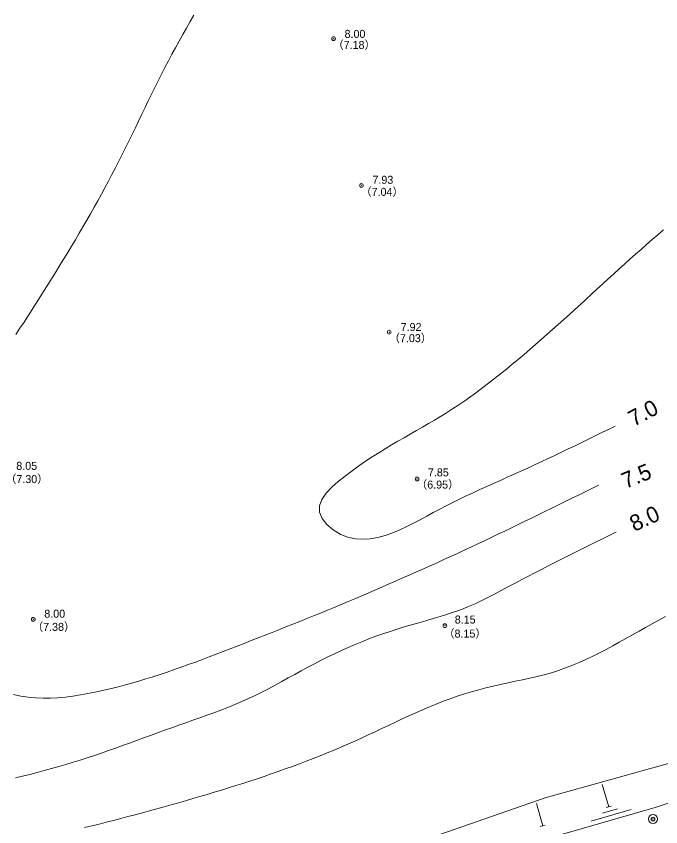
# Model space of a CAD drawing. Units: millimetres, scale not verified. Extents: x 56189 to 355068, y 31537 to 257017.
# Drawn here: x 201993 to 245157, y 75498 to 129758 of the extents above; entities that cross this region are included whole.
import ezdxf
from ezdxf.enums import TextEntityAlignment as Align

# ---------------------------------------------------------------- set-up
doc = ezdxf.new("R2010")
doc.units = ezdxf.units.MM
doc.header["$LTSCALE"] = 500
doc.header["$PDMODE"] = 32
doc.header["$PDSIZE"] = 250
doc.layers.add('0平面図-0通り芯', color=3, linetype='Continuous', lineweight=13)
doc.styles.add('MS-ゴシック-5.0-1.0', font='')
doc.styles.get('MS-ゴシック-5.0-1.0').set_extended_font_data('MS-ゴシック-5.0-1.0')

msp = doc.modelspace()

# ---------------------------------------------------------------- linework, layer by layer
at = {"layer": '0平面図-0通り芯'}
for p, q in [((213638.7, 129396), (213886.3, 129830.5)), ((213392.3, 128961), (213638.7, 129396)), ((213147.3, 128525.3), (213392.3, 128961)), ((212663.1, 127651), (212904.1, 128088.7)), ((212904.1, 128088.7), (213147.3, 128525.3)), ((212424.5, 127212.1), (212663.1, 127651)), ((212188.7, 126771.6), (212424.5, 127212.1)), ((211956, 126329.6), (212188.7, 126771.6)), ((211501.2, 125440), (211726.8, 125885.7)), ((211726.8, 125885.7), (211956, 126329.6)), ((211278.6, 124992.6), (211501.2, 125440)), ((211058.5, 124543.8), (211278.6, 124992.6)), ((210840.3, 124094), (211058.5, 124543.8)), ((210623.5, 123643.4), (210840.3, 124094)), ((210191.5, 122741.2), (210407.4, 123192.4)), ((210407.4, 123192.4), (210623.5, 123643.4)), ((209975.3, 122290.2), (210191.5, 122741.2)), ((209758, 121839.7), (209975.3, 122290.2)), ((209539.2, 121389.9), (209758, 121839.7)), ((209318.3, 120941.2), (209539.2, 121389.9)), ((208868.1, 120047.9), (209094.6, 120493.8)), ((209094.6, 120493.8), (209318.3, 120941.2)), ((208638.7, 119603.4), (208868.1, 120047.9)), ((208406.6, 119160.3), (208638.7, 119603.4)), ((208171.8, 118718.6), (208406.6, 119160.3)), ((207934.5, 118278.2), (208171.8, 118718.6)), ((207452.6, 117401.4), (207694.7, 117839.2)), ((207694.7, 117839.2), (207934.5, 118278.2)), ((207208.2, 116964.9), (207452.6, 117401.4)), ((206961.6, 116529.5), (207208.2, 116964.9)), ((206712.9, 116095.4), (206961.6, 116529.5)), ((206209.6, 115230.4), (206462.2, 115662.4)), ((206462.2, 115662.4), (206712.9, 116095.4)), ((205955.2, 114799.6), (206209.6, 115230.4)), ((244581.5, 114802.2), (244958.7, 115126.6)), ((244958.7, 115126.6), (245338, 115448.9)), ((205699.1, 114369.8), (205955.2, 114799.6)), ((244206.2, 114476), (244581.5, 114802.2)), ((205441.3, 113941), (205699.1, 114369.8)), ((243460.6, 113818.5), (243832.7, 114148)), ((243832.7, 114148), (244206.2, 114476)), ((204921.4, 113086.3), (205182.1, 113513.2)), ((205182.1, 113513.2), (205441.3, 113941)), ((242720.1, 113155.1), (243089.9, 113487.4)), ((243089.9, 113487.4), (243460.6, 113818.5)), ((204659.3, 112660.3), (204921.4, 113086.3)), ((242351.2, 112821.6), (242720.1, 113155.1)), ((204396, 112235.2), (204659.3, 112660.3)), ((241615.1, 112151.7), (241983, 112487.1)), ((241983, 112487.1), (242351.2, 112821.6)), ((203866, 111387.5), (204131.5, 111811)), ((204131.5, 111811), (204396, 112235.2)), ((240879.8, 111478.9), (241247.5, 111815.6)), ((241247.5, 111815.6), (241615.1, 112151.7)), ((203599.5, 110964.8), (203866, 111387.5)), ((240511.8, 111141.8), (240879.8, 111478.9)), ((203331.7, 110543.1), (203599.5, 110964.8)), ((239774.2, 110466.9), (240143.3, 110804.4)), ((240143.3, 110804.4), (240511.8, 111141.8)), ((203062.2, 110122.5), (203331.7, 110543.1)), ((239404.1, 110129.3), (239774.2, 110466.9)), ((202516.1, 109285.8), (202790.5, 109703.3)), ((202790.5, 109703.3), (203062.2, 110122.5)), ((238660.4, 109454.8), (239033, 109791.9)), ((239033, 109791.9), (239404.1, 110129.3)), ((202238.6, 108870.3), (202516.1, 109285.8)), ((237910.4, 108782), (238286.3, 109118.1)), ((238286.3, 109118.1), (238660.4, 109454.8)), ((201957.4, 108456.9), (202238.6, 108870.3)), ((237532.5, 108446.7), (237910.4, 108782)), ((236769.8, 107778.7), (237152.4, 108112.2)), ((237152.4, 108112.2), (237532.5, 108446.7)), ((235997, 107115.9), (236384.6, 107446.5)), ((236384.6, 107446.5), (236769.8, 107778.7)), ((235607.1, 106787.7), (235997, 107115.9)), ((234821.1, 106139.9), (235215, 106462.1)), ((235215, 106462.1), (235607.1, 106787.7)), ((234028.1, 105507.6), (234425.4, 105821.6)), ((234425.4, 105821.6), (234821.1, 106139.9)), ((233629.4, 105198.5), (234028.1, 105507.6)), ((232828.7, 104597.3), (233229.6, 104894.9)), ((233229.6, 104894.9), (233629.4, 105198.5)), ((232024.7, 104022.1), (232427, 104306.2)), ((232427, 104306.2), (232828.7, 104597.3)), ((231218.8, 103477.3), (231621.9, 103745.6)), ((231621.9, 103745.6), (232024.7, 104022.1)), ((230412.4, 102966.7), (230815.6, 103217.6)), ((230815.6, 103217.6), (231218.8, 103477.3)), ((229604.2, 102484.9), (230008.8, 102723.1)), ((230008.8, 102723.1), (230412.4, 102966.7)), ((228379.5, 101782.3), (228790, 102016.4)), ((228790, 102016.4), (229198.1, 102250)), ((229198.1, 102250), (229604.2, 102484.9)), ((241657, 102101.9), (241208.8, 101882.5)), ((242105.3, 102321.4), (241657, 102101.9)), ((227548.6, 101304.6), (227965.8, 101545.7)), ((227965.8, 101545.7), (228379.5, 101782.3)), ((240760.2, 101663.3), (240311.5, 101444.5)), ((241208.8, 101882.5), (240760.2, 101663.3)), ((226701.4, 100801), (227127.3, 101057)), ((227127.3, 101057), (227548.6, 101304.6)), ((239412.9, 101008.5), (238962.8, 100791.6)), ((239862.4, 101226.2), (239412.9, 101008.5)), ((240311.5, 101444.5), (239862.4, 101226.2)), ((225833.6, 100255.8), (226270.3, 100534.6)), ((226270.3, 100534.6), (226701.4, 100801)), ((238512.1, 100575.5), (238060.8, 100360.3)), ((238962.8, 100791.6), (238512.1, 100575.5)), ((224941.1, 99653.4), (225390.7, 99962.8)), ((225390.7, 99962.8), (225833.6, 100255.8)), ((237155.6, 99933.4), (236701.6, 99721.9)), ((237608.6, 100146.2), (237155.6, 99933.4)), ((238060.8, 100360.3), (237608.6, 100146.2)), ((224019.6, 98978.1), (224484.2, 99325.9)), ((224484.2, 99325.9), (224941.1, 99653.4)), ((235790.5, 99303.3), (235333.1, 99096.5)), ((236246.6, 99511.8), (235790.5, 99303.3)), ((236701.6, 99721.9), (236246.6, 99511.8)), ((223554.5, 98609.3), (224019.6, 98978.1)), ((234874.8, 98891.1), (234415.9, 98686.5)), ((235333.1, 99096.5), (234874.8, 98891.1)), ((222742.2, 97820), (223117.8, 98222.2)), ((223117.8, 98222.2), (223554.5, 98609.3)), ((233498.7, 98276.8), (233041.6, 98070.3)), ((233957, 98482), (233498.7, 98276.8)), ((234415.9, 98686.5), (233957, 98482)), ((240991.1, 98371.1), (240542.8, 98149.6)), ((222460.3, 97405.7), (222742.2, 97820)), ((232586.1, 97861.8), (232132.8, 97650.5)), ((233041.6, 98070.3), (232586.1, 97861.8)), ((239646.2, 97707), (239197.7, 97485.9)), ((240094.5, 97928.3), (239646.2, 97707)), ((240542.8, 98149.6), (240094.5, 97928.3)), ((222305, 96982.6), (222460.3, 97405.7)), ((231235, 97216.8), (230791.5, 96993)), ((231682.2, 97435.7), (231235, 97216.8)), ((232132.8, 97650.5), (231682.2, 97435.7)), ((238749.2, 97264.9), (238300.5, 97044.3)), ((239197.7, 97485.9), (238749.2, 97264.9)), ((222308.7, 96553.9), (222305, 96982.6)), ((230352.5, 96763.7), (229917.8, 96528.6)), ((230791.5, 96993), (230352.5, 96763.7)), ((237402.6, 96604.1), (236953.4, 96384.6)), ((237851.6, 96824), (237402.6, 96604.1)), ((238300.5, 97044.3), (237851.6, 96824)), ((222486.5, 96127.6), (222308.7, 96553.9)), ((222804.4, 95725.1), (222486.5, 96127.6)), ((229048.7, 96052.1), (228606.3, 95817.9)), ((229484.5, 96290.2), (229048.7, 96052.1)), ((229917.8, 96528.6), (229484.5, 96290.2)), ((236503.9, 96165.5), (236054.2, 95947.1)), ((236953.4, 96384.6), (236503.9, 96165.5)), ((223220.1, 95370.2), (222804.4, 95725.1)), ((228153.3, 95591.1), (227685.8, 95375.4)), ((228606.3, 95817.9), (228153.3, 95591.1)), ((235153.8, 95511.9), (234703.1, 95295.4)), ((235604.1, 95729.2), (235153.8, 95511.9)), ((236054.2, 95947.1), (235604.1, 95729.2)), ((223691.4, 95086.4), (223220.1, 95370.2)), ((224182.4, 94891.9), (223691.4, 95086.4)), ((226708.5, 95005.4), (226205.6, 94870.4)), ((227203.1, 95176.9), (226708.5, 95005.4)), ((227685.8, 95375.4), (227203.1, 95176.9)), ((234252, 95079.6), (233800.5, 94864.6)), ((234703.1, 95295.4), (234252, 95079.6)), ((241198.1, 94746), (241646, 94967.1)), ((241646, 94967.1), (242094, 95188)), ((242094, 95188), (242172.4, 95226.8)), ((224682.9, 94782.9), (224182.4, 94891.9)), ((225189.2, 94749.4), (224682.9, 94782.9)), ((225698, 94781.9), (225189.2, 94749.4)), ((226205.6, 94870.4), (225698, 94781.9)), ((232896.3, 94437.3), (232443.5, 94225)), ((233348.6, 94650.5), (232896.3, 94437.3)), ((233800.5, 94864.6), (233348.6, 94650.5)), ((240302.7, 94303.1), (240750.3, 94524.7)), ((240750.3, 94524.7), (241198.1, 94746)), ((231990.4, 94013.5), (231536.7, 93803)), ((232443.5, 94225), (231990.4, 94013.5)), ((239408, 93858.2), (239855.2, 94080.9)), ((239855.2, 94080.9), (240302.7, 94303.1)), ((230628.1, 93384.9), (230173.2, 93177.2)), ((231082.6, 93593.5), (230628.1, 93384.9)), ((231536.7, 93803), (231082.6, 93593.5)), ((238068, 93185.4), (238514.3, 93410.6)), ((238514.3, 93410.6), (238961, 93634.8)), ((238961, 93634.8), (239408, 93858.2)), ((229717.8, 92970.5), (229262, 92764.9)), ((230173.2, 93177.2), (229717.8, 92970.5)), ((237176.5, 92731.9), (237622, 92959.2)), ((237622, 92959.2), (238068, 93185.4)), ((228349, 92356.6), (227891.8, 92153.9)), ((228805.7, 92560.2), (228349, 92356.6)), ((229262, 92764.9), (228805.7, 92560.2)), ((235843, 92041.9), (236286.9, 92273.3)), ((236286.9, 92273.3), (236731.5, 92503.3)), ((236731.5, 92503.3), (237176.5, 92731.9)), ((226976.1, 91751.8), (226517.6, 91552.4)), ((227434.2, 91952.4), (226976.1, 91751.8)), ((227891.8, 92153.9), (227434.2, 91952.4)), ((234957, 91574), (235399.6, 91808.8)), ((235399.6, 91808.8), (235843, 92041.9)), ((225599.2, 91156.8), (225139.3, 90960.6)), ((226058.6, 91354), (225599.2, 91156.8)), ((226517.6, 91552.4), (226058.6, 91354)), ((234072.3, 91102.2), (234514.8, 91337.7)), ((234514.8, 91337.7), (234957, 91574)), ((224678.9, 90765.6), (224218.1, 90571.8)), ((225139.3, 90960.6), (224678.9, 90765.6)), ((232729.9, 90433.4), (233181.2, 90646.8)), ((233181.2, 90646.8), (233628.2, 90870.8)), ((233628.2, 90870.8), (234072.3, 91102.2)), ((223295.1, 90187.5), (222833, 89996.9)), ((223756.8, 90379.1), (223295.1, 90187.5)), ((224218.1, 90571.8), (223756.8, 90379.1)), ((231809.9, 90050.4), (232273, 90234)), ((232273, 90234), (232729.9, 90433.4)), ((221907.4, 89618.9), (221444, 89431.3)), ((222370.4, 89807.4), (221907.4, 89618.9)), ((222833, 89996.9), (222370.4, 89807.4)), ((229910.9, 89431.7), (230390.8, 89573.9)), ((230390.8, 89573.9), (230867.8, 89722.8)), ((230867.8, 89722.8), (231341.2, 89880.8)), ((231341.2, 89880.8), (231809.9, 90050.4)), ((245019.5, 89330.1), (245461.6, 89572.2)), ((220516.2, 89058.7), (220051.8, 88873.5)), ((220980.3, 89244.6), (220516.2, 89058.7)), ((221444, 89431.3), (220980.3, 89244.6)), ((227982.5, 88879.7), (228464.1, 89020.1)), ((228464.1, 89020.1), (228946.6, 89157.2)), ((228946.6, 89157.2), (229429.2, 89293.6)), ((229429.2, 89293.6), (229910.9, 89431.7)), ((244138.7, 88837), (244578.7, 89084.7)), ((244578.7, 89084.7), (245019.5, 89330.1)), ((219122, 88505.4), (218656.7, 88322.2)), ((219587.1, 88689.1), (219122, 88505.4)), ((220051.8, 88873.5), (219587.1, 88689.1)), ((226552, 88418.2), (227026, 88579.9)), ((227026, 88579.9), (227502.9, 88733.6)), ((227502.9, 88733.6), (227982.5, 88879.7)), ((243259.6, 88339.9), (243699.2, 88588.3)), ((243699.2, 88588.3), (244138.7, 88837)), ((217725.3, 87957.6), (217259.2, 87776)), ((218191.1, 88139.7), (217725.3, 87957.6)), ((218656.7, 88322.2), (218191.1, 88139.7)), ((225147.1, 87887.8), (225612.6, 88071.9)), ((225612.6, 88071.9), (226080.9, 88248.8)), ((226080.9, 88248.8), (226552, 88418.2)), ((242378.9, 87848.3), (242819.6, 88092.8)), ((242819.6, 88092.8), (243259.6, 88339.9)), ((216326.4, 87414.1), (215859.6, 87233.7)), ((216792.9, 87594.9), (216326.4, 87414.1)), ((217259.2, 87776), (216792.9, 87594.9)), ((223767.9, 87294.2), (224224.8, 87498.7)), ((224224.8, 87498.7), (224684.6, 87696.7)), ((224684.6, 87696.7), (225147.1, 87887.8)), ((241047.2, 87142.3), (241493, 87371.9)), ((241493, 87371.9), (241936.8, 87607.6)), ((241936.8, 87607.6), (242378.9, 87848.3)), ((214925, 86875.9), (214456.9, 86699.2)), ((215392.6, 87054.2), (214925, 86875.9)), ((215859.6, 87233.7), (215392.6, 87054.2)), ((222414.2, 86643.4), (222862.6, 86866.3)), ((222862.6, 86866.3), (223313.9, 87083.3)), ((223313.9, 87083.3), (223767.9, 87294.2)), ((240147.6, 86706.5), (240598.9, 86920.1)), ((240598.9, 86920.1), (241047.2, 87142.3)), ((213518.3, 86352.4), (213047.7, 86182.9)), ((213988, 86524.6), (213518.3, 86352.4)), ((214456.9, 86699.2), (213988, 86524.6)), ((221525.9, 86180.8), (221968.7, 86414.8)), ((221968.7, 86414.8), (222414.2, 86643.4)), ((238772.1, 86128.8), (239234.6, 86309.6)), ((239234.6, 86309.6), (239693, 86502.6)), ((239693, 86502.6), (240147.6, 86706.5)), ((212103, 85854), (211628.8, 85695.3)), ((212576, 86016.6), (212103, 85854)), ((213047.7, 86182.9), (212576, 86016.6)), ((220646.5, 85701.4), (221085.5, 85942.5)), ((221085.5, 85942.5), (221525.9, 86180.8)), ((237355, 85671.1), (237832.6, 85808.4)), ((237832.6, 85808.4), (238304.9, 85961.4)), ((238304.9, 85961.4), (238772.1, 86128.8)), ((210196.9, 85247), (209716.1, 85108.2)), ((210675.8, 85391.4), (210196.9, 85247)), ((211153.1, 85540.9), (210675.8, 85391.4)), ((211628.8, 85695.3), (211153.1, 85540.9)), ((219330.6, 84978.9), (219769.9, 85218)), ((219769.9, 85218), (220208.3, 85459.4)), ((220208.3, 85459.4), (220646.5, 85701.4)), ((234912.5, 85133.4), (235403.4, 85235.9)), ((235403.4, 85235.9), (235894.6, 85336.4)), ((235894.6, 85336.4), (236384.6, 85439.4)), ((236384.6, 85439.4), (236871.9, 85549.5)), ((236871.9, 85549.5), (237355, 85671.1)), ((208261.8, 84728.9), (207772.6, 84616.2)), ((208748.7, 84848.7), (208261.8, 84728.9)), ((209233.5, 84975.3), (208748.7, 84848.7)), ((209716.1, 85108.2), (209233.5, 84975.3)), ((218446.1, 84514.6), (218889.6, 84743.9)), ((218889.6, 84743.9), (219330.6, 84978.9)), ((232482.7, 84531.2), (232964.1, 84666)), ((232964.1, 84666), (233448.1, 84792.9)), ((233448.1, 84792.9), (233934.4, 84912.7)), ((233934.4, 84912.7), (234422.7, 85025.9)), ((234422.7, 85025.9), (234912.5, 85133.4)), ((202301.7, 84246.6), (201811.5, 84349.9)), ((202795.5, 84170.9), (202301.7, 84246.6)), ((203292.1, 84124.3), (202795.5, 84170.9)), ((203790.7, 84105.1), (203292.1, 84124.3)), ((204290.6, 84110.6), (203790.7, 84105.1)), ((204791.1, 84138), (204290.6, 84110.6)), ((205291.6, 84184.8), (204791.1, 84138)), ((205791.5, 84248.1), (205291.6, 84184.8)), ((206290.1, 84325.4), (205791.5, 84248.1)), ((206786.8, 84413.8), (206290.1, 84325.4)), ((207281, 84511.1), (206786.8, 84413.8)), ((207772.6, 84616.2), (207281, 84511.1)), ((217548, 84079.6), (217999.1, 84292.6)), ((217999.1, 84292.6), (218446.1, 84514.6)), ((231057.7, 84071.9), (231529.1, 84234.8)), ((231529.1, 84234.8), (232004.2, 84387.7)), ((232004.2, 84387.7), (232482.7, 84531.2)), ((216169.9, 83493.6), (216632.9, 83681.2)), ((216632.9, 83681.2), (217092.4, 83876.1)), ((217092.4, 83876.1), (217548, 84079.6)), ((229663.4, 83528.2), (230125.2, 83717.5)), ((230125.2, 83717.5), (230589.8, 83899.1)), ((230589.8, 83899.1), (231057.7, 84071.9)), ((214765.6, 82964.2), (215235.7, 83136.2)), ((215235.7, 83136.2), (215704, 83312.4)), ((215704, 83312.4), (216169.9, 83493.6)), ((228291, 82923.8), (228746.7, 83130.2)), ((228746.7, 83130.2), (229204, 83332.1)), ((229204, 83332.1), (229663.4, 83528.2)), ((213349.2, 82461.1), (213821.8, 82627.7)), ((213821.8, 82627.7), (214294.1, 82795)), ((214294.1, 82795), (214765.6, 82964.2)), ((226930, 82287.1), (227383.1, 82501.2)), ((227383.1, 82501.2), (227836.6, 82713.8)), ((227836.6, 82713.8), (228291, 82923.8)), ((211463.7, 81785.2), (211934.1, 81956)), ((211934.1, 81956), (212405.1, 82125.8)), ((212405.1, 82125.8), (212876.8, 82294.2)), ((212876.8, 82294.2), (213349.2, 82461.1)), ((226023.8, 81858.4), (226477, 82072.5)), ((226477, 82072.5), (226930, 82287.1)), ((210054, 81271.2), (210523.9, 81442.4)), ((210523.9, 81442.4), (210993.7, 81613.8)), ((210993.7, 81613.8), (211463.7, 81785.2)), ((224658.1, 81230.2), (225114.7, 81436.3)), ((225114.7, 81436.3), (225569.8, 81646.1)), ((225569.8, 81646.1), (226023.8, 81858.4)), ((208643, 80763.9), (209113.8, 80931.5)), ((209113.8, 80931.5), (209584.1, 81100.8)), ((209584.1, 81100.8), (210054, 81271.2)), ((223740.3, 80829.8), (224200, 81028.1)), ((224200, 81028.1), (224658.1, 81230.2)), ((207225.9, 80274.9), (207699.2, 80435.1)), ((207699.2, 80435.1), (208171.5, 80598.2)), ((208171.5, 80598.2), (208643, 80763.9)), ((222352.5, 80257.3), (222816.5, 80444.5)), ((222816.5, 80444.5), (223279.1, 80635.4)), ((223279.1, 80635.4), (223740.3, 80829.8)), ((237411.4, 77431.4), (248333.4, 80479.4)), ((205319.4, 79670.8), (205798.2, 79815.7)), ((205798.2, 79815.7), (206275.6, 79964.8)), ((206275.6, 79964.8), (206751.4, 80117.9)), ((206751.4, 80117.9), (207225.9, 80274.9)), ((220952.7, 79715.9), (221420.5, 79893.1)), ((221420.5, 79893.1), (221887.2, 80073.5)), ((221887.2, 80073.5), (222352.5, 80257.3)), ((203391.5, 79130.9), (203875.2, 79260)), ((203875.2, 79260), (204357.8, 79393)), ((204357.8, 79393), (204839.2, 79529.9)), ((204839.2, 79529.9), (205319.4, 79670.8)), ((219542.1, 79203.1), (220013.4, 79371)), ((220013.4, 79371), (220483.6, 79542)), ((220483.6, 79542), (220952.7, 79715.9)), ((201934.8, 78766.2), (202421.2, 78884.1)), ((202421.2, 78884.1), (202906.9, 79005.6)), ((202906.9, 79005.6), (203391.5, 79130.9)), ((217646.8, 78558.7), (218122, 78715.9)), ((218122, 78715.9), (218596.4, 78875.6)), ((218596.4, 78875.6), (219069.7, 79037.9)), ((219069.7, 79037.9), (219542.1, 79203.1)), ((216216.2, 78101.5), (216693.8, 78251.6)), ((216693.8, 78251.6), (217170.7, 78404)), ((217170.7, 78404), (217646.8, 78558.7)), ((244777.4, 76796.4), (249349.4, 78320.4)), ((214299, 77521.4), (214779.2, 77663.5)), ((214779.2, 77663.5), (215258.8, 77807.5)), ((215258.8, 77807.5), (215737.8, 77953.5)), ((215737.8, 77953.5), (216216.2, 78101.5)), ((212373.6, 76969), (212855.6, 77104.8)), ((212855.6, 77104.8), (213337.2, 77242.1)), ((213337.2, 77242.1), (213818.3, 77380.9)), ((213818.3, 77380.9), (214299, 77521.4)), ((223822.4, 72732.4), (237411.4, 77431.4)), ((210443.2, 76437.8), (210926.1, 76568.9)), ((210926.1, 76568.9), (211408.9, 76701.1)), ((211408.9, 76701.1), (211891.4, 76834.4)), ((211891.4, 76834.4), (212373.6, 76969)), ((234617.4, 73875.4), (244777.4, 76796.4)), ((208509.1, 75926), (208993.2, 76051.3)), ((208993.2, 76051.3), (209476.8, 76178.6)), ((209476.8, 76178.6), (209960.1, 76307.6)), ((209960.1, 76307.6), (210443.2, 76437.8)), ((206566.3, 75453.4), (207053.2, 75566.5)), ((207053.2, 75566.5), (207539.3, 75683.2)), ((207539.3, 75683.2), (208024.5, 75803.2)), ((208024.5, 75803.2), (208509.1, 75926))]:
    msp.add_line(p, q, dxfattribs=at)
at = {"layer": '0平面図-0通り芯', "color": 4}
for p, q in [((241671, 76839.8), (241240.5, 78337.4)), ((237252.5, 75569.5), (236824.1, 77059.7)), ((240491.3, 75876.3), (243182.3, 76650)), ((241249.4, 76406.4), (242258.5, 76696.5)), ((241502.8, 76791.4), (241839.2, 76888.1)), ((237084.4, 75521.1), (237420.7, 75617.8))]:
    msp.add_line(p, q, dxfattribs=at)
at = {"layer": '0平面図-0通り芯'}
msp.add_circle((244635.7, 76014.9), 300, dxfattribs=at)
at = {"layer": '0平面図-0通り芯', "color": 7}
for p in [(223243.6, 128256.9), (225107.6, 118432.1), (226971.5, 108607.4), (228835.5, 98782.6), (203136.8, 89384.7), (230699.4, 88957.9), (244635.7, 76014.9)]:
    msp.add_point(p, dxfattribs=at)

# ---------------------------------------------------------------- texts
at = {"layer": '0平面図-0通り芯', "color": 4, "style": 'MS-ゴシック-5.0-1.0'}
for s, p in [('8.00', (223980.4, 128145.2)), ('（7.18）', (223189.7, 127406.5)), ('7.93', (225848.2, 118379.4)), ('（7.04）', (225061.7, 117571.6)), ('7.92', (227738, 108525.2)), ('（7.03）', (226959.8, 107777.2)), ('8.05', (201997.5, 99231.1)), ('7.85', (229562.7, 98793.8)), ('（7.30）', (201274.4, 98347.2)), ('（6.95）', (228785, 97975.6)), ('8.00', (203873.2, 89332)), ('8.15', (231360.5, 88943.6)), ('（7.38）', (203066.8, 88451.1)), ('（8.15）', (230613.5, 88001.8))]:
    msp.add_text(s, height=536.1, dxfattribs=at).set_placement(p, align=Align.BOTTOM_LEFT)
at = {"layer": '0平面図-0通り芯', "style": 'MS-ゴシック-5.0-1.0'}
for s, rotation, p in [('7.0', 28.301, (243498.9, 101978.5)), ('7.5', 22.416, (242922, 97811.3)), ('8.0', 24.677, (243520.1, 94944.5))]:
    msp.add_text(s, height=1072, rotation=rotation, dxfattribs=at).set_placement(p, align=Align.BOTTOM_LEFT)

doc.saveas('drawing.dxf')
